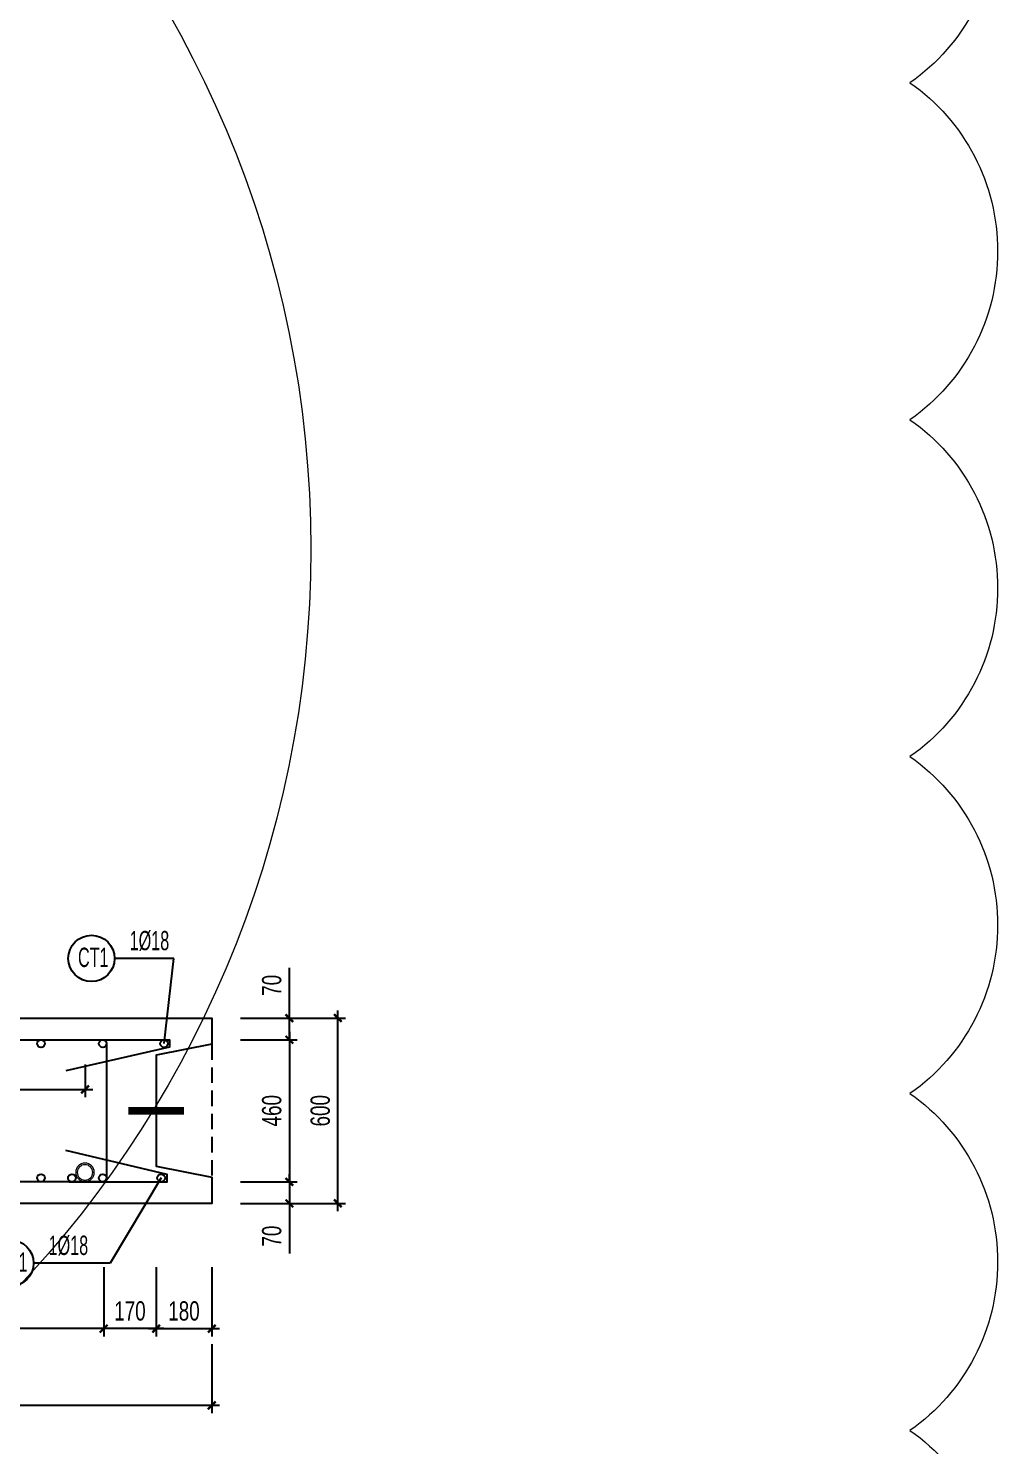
# Model space of a CAD drawing. Header units: millimetres. Extents: x -147841 to 368790, y -162721 to 84261.
# Drawn here: x 285769 to 288908, y -106917 to -102328 of the extents above; entities that cross this region are included whole.
import ezdxf
from ezdxf.enums import TextEntityAlignment as Align

# ---------------------------------------------------------------- set-up
doc = ezdxf.new("R2010")
doc.units = ezdxf.units.MM
doc.header["$LTSCALE"] = 1000
doc.header["$MEASUREMENT"] = 0
doc.header["$PDMODE"] = 1
doc.header["$PDSIZE"] = -10
doc.linetypes.add('DASHED', pattern=[0.75, 0.5, -0.25])
doc.layers.get('0').update_dxf_attribs({"linetype": 'CONTINUOUS', "lineweight": 18})
doc.layers.get('DEFPOINTS').update_dxf_attribs({"color": 5, "linetype": 'CONTINUOUS', "lineweight": 18})
doc.layers.add('0-THAY', color=7, linetype='CONTINUOUS', lineweight=18)
doc.layers.add('ccu11-Dim', color=8, linetype='CONTINUOUS', lineweight=18)
for name, color, linetype in [('ccu11-Khuat', 9, 'DASHED'), ('ccu11-Manh', 8, 'CONTINUOUS'), ('ccu11-Thep', 4, 'CONTINUOUS'), ('ccu11-Thepdai', 6, 'CONTINUOUS'), ('KC-Cotthep', 8, 'CONTINUOUS'), ('KC-Dim', 8, 'CONTINUOUS'), ('KC-Thay', 7, 'CONTINUOUS'), ('KC-Thep', 4, 'CONTINUOUS')]:
    doc.layers.add(name, color=color, linetype=linetype)
doc.styles.add('ARIAL', font='arial.ttf', dxfattribs={"width": 0.7})
doc.styles.add('ccu11-dim', font='vnsimli.shx', dxfattribs={"width": 0.65, "bigfont": 'bigfont.shx'})
doc.dimstyles.new('2.5-25', dxfattribs={"dimscale": 25, "dimtxt": 2.5, "dimasz": 1, "dimexe": 1, "dimexo": 2, "dimgap": 1, "dimtad": 1, "dimdec": 1, "dimrnd": 5, "dimdsep": 46, "dimtxsty": 'ARIAL', "dimblk": 'ARCHTICK', "dimcen": -1, "dimdle": 1, "dimclrd": 256, "dimclre": 256, "dimclrt": 3, "dimadec": 0, "dimazin": 2, "dimtfac": 0.1, "dimtdec": 1, "dimtmove": 0, "dimatfit": 1, "dimldrblk": 'ARCHTICK', "dimfxl": 1, "dimtvp": 0.833333, "dimtfill": 1, "dimtolj": 1, "dimtzin": 12, "dimarcsym": 0})
doc.dimstyles.new('ccu11-100x4', dxfattribs={"dimscale": 100, "dimtxt": 2.5, "dimasz": 1, "dimexe": 1, "dimexo": 2, "dimgap": 1, "dimtad": 1, "dimdec": 0, "dimlfac": 0.25, "dimdsep": 46, "dimtxsty": 'ccu11-dim', "dimblk": 'ARCHTICK', "dimcen": -1, "dimdle": 1, "dimclrd": 256, "dimclre": 256, "dimclrt": 31, "dimadec": 0, "dimazin": 2, "dimtfac": 0.1, "dimtdec": 0, "dimtmove": 0, "dimatfit": 1, "dimldrblk": 'ARCHTICK', "dimfxl": 1, "dimtvp": 0.833333, "dimtolj": 1, "dimtzin": 12, "dimarcsym": 0})

# ---------------------------------------------------------------- blocks, each defined once
blk = doc.blocks.new('_ARCHTICK')
at = {"color": 0, "linetype": 'ByBlock', "const_width": 0.3}
blk.add_lwpolyline([(-0.5, -0.5), (0.5, 0.5)], dxfattribs=at)
blk = doc.blocks.new('*D1153')
at = {"layer": 'DEFPOINTS', "color": 0, "linetype": 'ByBlock', "ltscale": 30, "transparency": 16777216}
for p in [(286182.7, -106289.4), (286362.7, -106289.4), (286362.7, -106538.1)]:
    blk.add_point(p, dxfattribs=at)
at = {"layer": 'KC-Dim', "linetype": 'ByBlock', "lineweight": -2, "ltscale": 30, "transparency": 16777216}
for p, q in [((286182.7, -106339.4), (286182.7, -106563.1)), ((286362.7, -106339.4), (286362.7, -106563.1)), ((286157.7, -106538.1), (286387.7, -106538.1))]:
    blk.add_line(p, q, dxfattribs=at)
at = {"layer": 'KC-Dim', "linetype": 'ByBlock', "lineweight": -2, "ltscale": 30, "transparency": 16777216, "xscale": 25, "yscale": 25, "zscale": 25, "rotation": 180}
blk.add_blockref('_ARCHTICK', (286182.7, -106538.1), dxfattribs=at)
at = {"layer": 'KC-Dim', "linetype": 'ByBlock', "lineweight": -2, "ltscale": 30, "transparency": 16777216, "xscale": 25, "yscale": 25, "zscale": 25}
blk.add_blockref('_ARCHTICK', (286362.7, -106538.1), dxfattribs=at)
at = {"layer": 'KC-Dim', "color": 3, "linetype": 'ByBlock', "ltscale": 30, "transparency": 16777216, "insert": (286272.7, -106481.2), "char_height": 62.5, "attachment_point": 5, "style": 'ARIAL', "bg_fill": 3, "box_fill_scale": 1.25, "bg_fill_color": 256, "bg_fill_true_color": 13158600, "bg_fill_transparency": 0}
blk.add_mtext('\\A1;180', dxfattribs=at)
blk = doc.blocks.new('*D1154')
at = {"layer": 'DEFPOINTS', "color": 0, "linetype": 'ByBlock', "ltscale": 30, "transparency": 16777216}
for p in [(286012.7, -106289.4), (286182.7, -106289.4)]:
    blk.add_point(p, dxfattribs=at)
at = {"layer": 'KC-Dim', "linetype": 'ByBlock', "lineweight": -2, "ltscale": 30, "transparency": 16777216}
for p, q in [((286012.7, -106339.4), (286012.7, -106563.1)), ((286182.7, -106339.4), (286182.7, -106563.1)), ((286207.7, -106538.1), (285987.7, -106538.1))]:
    blk.add_line(p, q, dxfattribs=at)
at = {"layer": 'KC-Dim', "linetype": 'ByBlock', "lineweight": -2, "ltscale": 30, "transparency": 16777216, "xscale": 25, "yscale": 25, "zscale": 25, "rotation": 180}
blk.add_blockref('_ARCHTICK', (286012.7, -106538.1), dxfattribs=at)
at = {"layer": 'KC-Dim', "linetype": 'ByBlock', "lineweight": -2, "ltscale": 30, "transparency": 16777216, "xscale": 25, "yscale": 25, "zscale": 25}
blk.add_blockref('_ARCHTICK', (286182.7, -106538.1), dxfattribs=at)
at = {"layer": 'KC-Dim', "color": 3, "linetype": 'ByBlock', "ltscale": 30, "transparency": 16777216, "insert": (286097.7, -106481.2), "char_height": 62.5, "attachment_point": 5, "style": 'ARIAL', "bg_fill": 3, "box_fill_scale": 1.25, "bg_fill_color": 256, "bg_fill_true_color": 13158600, "bg_fill_transparency": 0}
blk.add_mtext('\\A1;170', dxfattribs=at)
at = {"layer": 'DEFPOINTS', "color": 0, "linetype": 'ByBlock', "ltscale": 30, "transparency": 16777216}
blk.add_point((286012.7, -106538.1), dxfattribs=at)
blk = doc.blocks.new('*D1155')
at = {"layer": 'DEFPOINTS', "color": 0, "linetype": 'ByBlock', "ltscale": 30, "transparency": 16777216}
for p in [(286406.2, -105532.5), (286771.2, -105532.5), (286406.2, -106132.5)]:
    blk.add_point(p, dxfattribs=at)
at = {"layer": 'KC-Dim', "linetype": 'ByBlock', "lineweight": -2, "ltscale": 30, "transparency": 16777216}
for p, q in [((286456.2, -105532.5), (286796.2, -105532.5)), ((286771.2, -106157.5), (286771.2, -105507.5)), ((286456.2, -106132.5), (286796.2, -106132.5))]:
    blk.add_line(p, q, dxfattribs=at)
at = {"layer": 'KC-Dim', "linetype": 'ByBlock', "lineweight": -2, "ltscale": 30, "transparency": 16777216, "xscale": 25, "yscale": 25, "zscale": 25}
for p, rotation in [((286771.2, -105532.5), 90), ((286771.2, -106132.5), 270)]:
    blk.add_blockref('_ARCHTICK', p, dxfattribs=dict(at, rotation=rotation))
at = {"layer": 'KC-Dim', "color": 3, "linetype": 'ByBlock', "ltscale": 30, "transparency": 16777216, "insert": (286714.3, -105832.5), "char_height": 62.5, "attachment_point": 5, "rotation": 90, "style": 'ARIAL', "bg_fill": 3, "box_fill_scale": 1.25, "bg_fill_color": 256, "bg_fill_true_color": 13158600, "bg_fill_transparency": 0}
blk.add_mtext('\\A1;600', dxfattribs=at)
blk = doc.blocks.new('*D1156')
at = {"layer": 'DEFPOINTS', "color": 0, "linetype": 'ByBlock', "ltscale": 30, "transparency": 16777216}
for p in [(286406.2, -105602.5), (286406.2, -106062.5), (286614.1, -106062.5)]:
    blk.add_point(p, dxfattribs=at)
at = {"layer": 'KC-Dim', "linetype": 'ByBlock', "lineweight": -2, "ltscale": 30, "transparency": 16777216}
for p, q in [((286614.1, -105577.5), (286614.1, -106087.5)), ((286456.2, -105602.5), (286639.1, -105602.5)), ((286456.2, -106062.5), (286639.1, -106062.5))]:
    blk.add_line(p, q, dxfattribs=at)
at = {"layer": 'KC-Dim', "linetype": 'ByBlock', "lineweight": -2, "ltscale": 30, "transparency": 16777216, "xscale": 25, "yscale": 25, "zscale": 25}
for p, rotation in [((286614.1, -105602.5), 90), ((286614.1, -106062.5), 270)]:
    blk.add_blockref('_ARCHTICK', p, dxfattribs=dict(at, rotation=rotation))
at = {"layer": 'KC-Dim', "color": 3, "linetype": 'ByBlock', "ltscale": 30, "transparency": 16777216, "insert": (286557.2, -105832.5), "char_height": 62.5, "attachment_point": 5, "rotation": 90, "style": 'ARIAL', "bg_fill": 3, "box_fill_scale": 1.25, "bg_fill_color": 256, "bg_fill_true_color": 13158600, "bg_fill_transparency": 0}
blk.add_mtext('\\A1;460', dxfattribs=at)
blk = doc.blocks.new('*D1157')
at = {"layer": 'DEFPOINTS', "color": 0, "linetype": 'ByBlock', "ltscale": 30, "transparency": 16777216}
for p in [(286406.2, -105532.5), (286614.1, -105532.5), (286406.2, -105602.5)]:
    blk.add_point(p, dxfattribs=at)
at = {"layer": 'KC-Dim', "linetype": 'ByBlock', "lineweight": -2, "ltscale": 30, "transparency": 16777216}
for p, q in [((286614.1, -105532.5), (286614.1, -105370.3)), ((286456.2, -105532.5), (286639.1, -105532.5)), ((286614.1, -105602.5), (286614.1, -105532.5)), ((286456.2, -105602.5), (286639.1, -105602.5)), ((286614.1, -105602.5), (286614.1, -105627.5))]:
    blk.add_line(p, q, dxfattribs=at)
at = {"layer": 'KC-Dim', "linetype": 'ByBlock', "lineweight": -2, "ltscale": 30, "transparency": 16777216, "xscale": 25, "yscale": 25, "zscale": 25}
for p, rotation in [((286614.1, -105532.5), 270), ((286614.1, -105602.5), 90)]:
    blk.add_blockref('_ARCHTICK', p, dxfattribs=dict(at, rotation=rotation))
at = {"layer": 'KC-Dim', "color": 3, "linetype": 'ByBlock', "ltscale": 30, "transparency": 16777216, "insert": (286557.2, -105426.4), "char_height": 62.5, "attachment_point": 5, "rotation": 90, "style": 'ARIAL', "bg_fill": 3, "box_fill_scale": 1.25, "bg_fill_color": 256, "bg_fill_true_color": 13158600, "bg_fill_transparency": 0}
blk.add_mtext('\\A1;70', dxfattribs=at)
blk = doc.blocks.new('*D1158')
at = {"layer": 'DEFPOINTS', "color": 0, "linetype": 'ByBlock', "ltscale": 30, "transparency": 16777216}
for p in [(286406.2, -106062.5), (286406.2, -106132.5), (286614.1, -106132.5)]:
    blk.add_point(p, dxfattribs=at)
at = {"layer": 'KC-Dim', "linetype": 'ByBlock', "lineweight": -2, "ltscale": 30, "transparency": 16777216}
for p, q in [((286614.1, -106062.5), (286614.1, -106037.5)), ((286456.2, -106062.5), (286639.1, -106062.5)), ((286614.1, -106062.5), (286614.1, -106132.5)), ((286456.2, -106132.5), (286639.1, -106132.5)), ((286614.1, -106132.5), (286614.1, -106294.7))]:
    blk.add_line(p, q, dxfattribs=at)
at = {"layer": 'KC-Dim', "linetype": 'ByBlock', "lineweight": -2, "ltscale": 30, "transparency": 16777216, "xscale": 25, "yscale": 25, "zscale": 25}
for p, rotation in [((286614.1, -106062.5), 270), ((286614.1, -106132.5), 90)]:
    blk.add_blockref('_ARCHTICK', p, dxfattribs=dict(at, rotation=rotation))
at = {"layer": 'KC-Dim', "color": 3, "linetype": 'ByBlock', "ltscale": 30, "transparency": 16777216, "insert": (286557.2, -106238.6), "char_height": 62.5, "attachment_point": 5, "rotation": 90, "style": 'ARIAL', "bg_fill": 3, "box_fill_scale": 1.25, "bg_fill_color": 256, "bg_fill_true_color": 13158600, "bg_fill_transparency": 0}
blk.add_mtext('\\A1;70', dxfattribs=at)
blk = doc.blocks.new('*D1159')
at = {"layer": 'DEFPOINTS', "color": 0, "linetype": 'ByBlock', "ltscale": 30, "transparency": 16777216}
for p in [(280832.7, -106289.4), (286012.7, -106289.4), (280832.7, -106538.1)]:
    blk.add_point(p, dxfattribs=at)
at = {"layer": 'KC-Dim', "linetype": 'ByBlock', "lineweight": -2, "ltscale": 30, "transparency": 16777216}
for p, q in [((280832.7, -106339.4), (280832.7, -106563.1)), ((286012.7, -106339.4), (286012.7, -106563.1)), ((286037.7, -106538.1), (280807.7, -106538.1))]:
    blk.add_line(p, q, dxfattribs=at)
at = {"layer": 'KC-Dim', "linetype": 'ByBlock', "lineweight": -2, "ltscale": 30, "transparency": 16777216, "xscale": 25, "yscale": 25, "zscale": 25, "rotation": 180}
blk.add_blockref('_ARCHTICK', (280832.7, -106538.1), dxfattribs=at)
at = {"layer": 'KC-Dim', "linetype": 'ByBlock', "lineweight": -2, "ltscale": 30, "transparency": 16777216, "xscale": 25, "yscale": 25, "zscale": 25}
blk.add_blockref('_ARCHTICK', (286012.7, -106538.1), dxfattribs=at)
at = {"layer": 'KC-Dim', "color": 3, "linetype": 'ByBlock', "ltscale": 30, "transparency": 16777216, "insert": (283422.7, -106481.2), "char_height": 62.5, "attachment_point": 5, "style": 'ARIAL', "bg_fill": 3, "box_fill_scale": 1.25, "bg_fill_color": 256, "bg_fill_true_color": 13158600, "bg_fill_transparency": 0}
blk.add_mtext('\\A1;5180', dxfattribs=at)
blk = doc.blocks.new('*D1160')
at = {"layer": 'DEFPOINTS', "color": 0, "linetype": 'ByBlock', "ltscale": 30, "transparency": 16777216}
for p in [(280762.7, -106538.1), (286362.7, -106538.1), (280762.7, -106786.7)]:
    blk.add_point(p, dxfattribs=at)
at = {"layer": 'KC-Dim', "linetype": 'ByBlock', "lineweight": -2, "ltscale": 30, "transparency": 16777216}
for p, q in [((280762.7, -106588.1), (280762.7, -106811.7)), ((286362.7, -106588.1), (286362.7, -106811.7)), ((286387.7, -106786.7), (280737.7, -106786.7))]:
    blk.add_line(p, q, dxfattribs=at)
at = {"layer": 'KC-Dim', "linetype": 'ByBlock', "lineweight": -2, "ltscale": 30, "transparency": 16777216, "xscale": 25, "yscale": 25, "zscale": 25, "rotation": 180}
blk.add_blockref('_ARCHTICK', (280762.7, -106786.7), dxfattribs=at)
at = {"layer": 'KC-Dim', "linetype": 'ByBlock', "lineweight": -2, "ltscale": 30, "transparency": 16777216, "xscale": 25, "yscale": 25, "zscale": 25}
blk.add_blockref('_ARCHTICK', (286362.7, -106786.7), dxfattribs=at)
at = {"layer": 'KC-Dim', "color": 3, "linetype": 'ByBlock', "ltscale": 30, "transparency": 16777216, "insert": (283562.7, -106729.8), "char_height": 62.5, "attachment_point": 5, "style": 'ARIAL', "bg_fill": 3, "box_fill_scale": 1.25, "bg_fill_color": 256, "bg_fill_true_color": 13158600, "bg_fill_transparency": 0}
blk.add_mtext('\\A1;5600', dxfattribs=at)
blk = doc.blocks.new('att_thep_2')
blk.add_circle((-300, 0), 300)
at = {"color": 3, "style": 'ARIAL', "width": 0.6}
blk.add_attdef('DK', text='', height=250, dxfattribs=at).set_placement((467, 105), align=Align.CENTER)
at = {"color": 31, "style": 'ARIAL', "width": 0.6}
blk.add_attdef('SH', text='', height=250, dxfattribs=at).set_placement((-281, -111), align=Align.CENTER)
at = {"color": 2, "style": 'ARIAL', "width": 0.6}
blk.add_attdef('KC', text='', height=250, dxfattribs=at).set_placement((472, -355), align=Align.CENTER)
blk = doc.blocks.new('A$C260038B3')
at = {"layer": '0-THAY', "linetype": 'Continuous'}
for radius in [120, 100]:
    blk.add_circle((0, 0), radius, dxfattribs=at)
blk = doc.blocks.new('*D1170')
at = {"layer": 'DEFPOINTS', "color": 0, "linetype": 'ByBlock', "ltscale": 30, "transparency": 16777216}
for p in [(284752.2, -105632.5), (285952.2, -105632.5), (285952.2, -105763.4)]:
    blk.add_point(p, dxfattribs=at)
at = {"layer": 'KC-Dim', "linetype": 'ByBlock', "lineweight": -2, "ltscale": 30, "transparency": 16777216}
for p, q in [((284752.2, -105682.5), (284752.2, -105788.4)), ((285952.2, -105682.5), (285952.2, -105788.4)), ((284727.2, -105763.4), (285977.2, -105763.4))]:
    blk.add_line(p, q, dxfattribs=at)
at = {"layer": 'KC-Dim', "linetype": 'ByBlock', "lineweight": -2, "ltscale": 30, "transparency": 16777216, "xscale": 25, "yscale": 25, "zscale": 25, "rotation": 180}
blk.add_blockref('_ARCHTICK', (284752.2, -105763.4), dxfattribs=at)
at = {"layer": 'KC-Dim', "linetype": 'ByBlock', "lineweight": -2, "ltscale": 30, "transparency": 16777216, "xscale": 25, "yscale": 25, "zscale": 25}
blk.add_blockref('_ARCHTICK', (285952.2, -105763.4), dxfattribs=at)
at = {"layer": 'KC-Dim', "color": 3, "linetype": 'ByBlock', "ltscale": 30, "transparency": 16777216, "insert": (285352.2, -105706.5), "char_height": 62.5, "attachment_point": 5, "style": 'ARIAL', "bg_fill": 3, "box_fill_scale": 1.25, "bg_fill_color": 256, "bg_fill_true_color": 13158600, "bg_fill_transparency": 0}
blk.add_mtext('\\A1;1200', dxfattribs=at)
blk = doc.blocks.new('*U1137')
at = {"layer": 'ccu11-Thep'}
blk.add_circle((0, 0), 12.5, dxfattribs=at)
blk = doc.blocks.new('*U1138')
at = {"layer": 'KC-Thep', "color": 0, "linetype": 'ByBlock', "lineweight": -2, "transparency": 16777216}
for p in [(-5000, 0), (-4800, 0), (-4600, 0), (-4400, 0), (-4200, 0), (-4000, 0), (-3800, 0), (-3600, 0), (-3400, 0), (-3200, 0), (-3000, 0), (-2800, 0), (-2600, 0), (-2400, 0), (-2200, 0), (-2000, 0), (-1800, 0), (-1600, 0), (-1400, 0), (-1200, 0), (-1000, 0), (-800, 0), (-600, 0), (-400, 0), (-200, 0), (0, 0)]:
    blk.add_blockref('*U1137', p, dxfattribs=at)
blk = doc.blocks.new('*U1135')
at = {"layer": 'ccu11-Thep'}
blk.add_circle((0, 0), 12.5, dxfattribs=at)
blk = doc.blocks.new('*U1136')
at = {"layer": 'KC-Thep', "color": 0, "linetype": 'ByBlock', "lineweight": -2, "transparency": 16777216}
for p in [(-2200, 0), (-2000, 0), (-1800, 0), (-1600, 0), (-1400, 0), (-1200, 0), (-1000, 0), (-800, 0), (-600, 0), (-400, 0), (-200, 0), (0, 0)]:
    blk.add_blockref('*U1135', p, dxfattribs=at)
blk = doc.blocks.new('*U1139')
at = {"layer": 'ccu11-Thep'}
blk.add_circle((0, 0), 12.5, dxfattribs=at)
blk = doc.blocks.new('*U1140')
at = {"layer": 'KC-Thep', "color": 0, "linetype": 'ByBlock', "lineweight": -2, "transparency": 16777216}
for p in [(-5000, 0), (-4800, 0), (-4600, 0), (-4400, 0), (-4200, 0), (-4000, 0), (-3800, 0), (-3600, 0), (-3400, 0), (-3200, 0), (-3000, 0), (-2800, 0), (-2600, 0), (-2400, 0), (-2200, 0), (-2000, 0), (-1800, 0), (-1600, 0), (-1400, 0), (-1200, 0), (-1000, 0), (-800, 0), (-600, 0), (-400, 0), (-200, 0), (0, 0)]:
    blk.add_blockref('*U1139', p, dxfattribs=at)

msp = doc.modelspace()

# ---------------------------------------------------------------- linework, layer by layer
at = {"layer": 'ccu11-Khuat', "ltscale": 0.1}
msp.add_line((286362.66, -105617.51), (286362.66, -106047.51), dxfattribs=at)
at = {"layer": 'ccu11-Thep', "const_width": 25}
msp.add_lwpolyline([(286092.66, -105832.51), (286272.66, -105832.51)], dxfattribs=at)
at = {"layer": 'ccu11-Thep'}
for centre in [(286208.37, -105615.01), (286198.83, -106050.01)]:
    msp.add_circle(centre, 12.5, dxfattribs=at)
at = {"layer": 'ccu11-Thepdai'}
msp.add_lwpolyline([(286009.7, -106062.51), (283209.7, -106062.51, -0.4142136), (283197.2, -106050.01), (283197.2, -105615.01, -0.4142136), (283209.7, -105602.51), (286009.7, -105602.51, -0.4142136), (286022.2, -105615.01), (286022.2, -106050.01, -0.4142136)], format="xyb", close=True, dxfattribs=at)
at = {"layer": 'ccu11-Thepdai', "flags": 128}
for points in [[(285981.61, -105602.51), (286225.52, -105602.51), (286225.52, -105626.16), (285889.89, -105703.36)], [(285901.11, -106062.51), (286218.78, -106062.51), (286218.78, -106039.3), (285889.89, -105961.65)]]:
    msp.add_lwpolyline(points, dxfattribs=at)
at = {"layer": 'DEFPOINTS', "color": 1, "flags": 128}
msp.add_lwpolyline([(288624.21, -101413.01, -0.5205671), (288624.21, -102503.97, -0.5205671), (288624.21, -103594.94, -0.5205671), (288624.21, -104685.9, -0.5205671), (288624.21, -105776.86, -0.5205671), (288624.21, -106867.83, -0.5205671), (288624.21, -107958.79, -0.5205671), (288624.21, -109049.75, -0.5205671), (288624.21, -110140.71, -0.5205671), (288624.21, -111231.68, -0.5205671), (288624.21, -112322.64, -0.5205671), (288624.21, -113413.6, -0.5205671), (288624.21, -114504.57, -0.5205671), (288624.21, -115595.53, -0.5205671), (287992.5, -116054.78, -0.5205671), (286901.54, -116054.78, -0.5205671), (285810.58, -116054.78, -0.5205671), (284719.61, -116054.78, -0.5205671), (283628.65, -116054.78, -0.5205671), (282537.69, -116054.78, -0.5205671), (281446.73, -116054.78, -0.5205671), (280355.76, -116054.78, -0.5205671), (279264.8, -116054.78, -0.5205671)], format="xyb", dxfattribs=at)
at = {"layer": 'KC-Thay', "flags": 128}
msp.add_lwpolyline([(286362.66, -106047.51), (286362.66, -106132.51), (280762.66, -106132.51), (280762.66, -106047.51), (280582.66, -106012.51), (280582.66, -105652.51), (280762.66, -105617.51), (280762.66, -105532.51), (283562.66, -105532.51), (284287.36, -102827.87), (284369.46, -102849.87), (284356.68, -103032.8), (284704.42, -103125.97), (284784.81, -102961.17), (284866.92, -102983.17), (284183.82, -105532.51), (286362.66, -105532.51), (286362.66, -105617.51), (286182.66, -105652.51), (286182.66, -106012.51)], close=True, dxfattribs=at)

# ---------------------------------------------------------------- block references
at = {"layer": 'ccu11-Dim', "ltscale": 3000, "extrusion": (0, 0, -1), "xscale": 0.25, "yscale": 0.25, "zscale": -0.25}
msp.add_blockref('A$C260038B3', (-285952.19, -106032.22), dxfattribs=at)
at = {"layer": 'KC-Cotthep'}
ref = msp.add_blockref('att_thep_2', (286048.05, -105339.14), dxfattribs=dict(at, xscale=0.25, yscale=0.25, zscale=0.25))
ref.add_attrib('DK', '1%%C18', dxfattribs={"layer": '0', "color": 15, "height": 62.5, "style": 'ARIAL', "width": 0.6}).set_placement((286160.91, -105312.78), align=Align.CENTER)
ref.add_attrib('SH', 'CT1', dxfattribs={"layer": '0', "color": 31, "height": 62.5, "style": 'ARIAL', "width": 0.6}).set_placement((285979.03, -105367.01), align=Align.CENTER)
at = {"layer": 'KC-Thep'}
for name, p in [('*U1138', (286009.7, -106050.01)), ('*U1136', (285909.7, -106050.01))]:
    msp.add_blockref(name, p, dxfattribs=at)

# ---------------------------------------------------------------- leaders
at = {"layer": 'ccu11-Manh', "ltscale": 10}
msp.add_leader([(286208.37, -105615.01), (286239.86, -105339.14), (286048.01, -105339.14)], dimstyle='ccu11-100x4', override={"dimgap": 1, "dimtad": 0, "dimldrblk": 'None'}, dxfattribs=at)

# ---------------------------------------------------------------- next in the draw order: dimensions: what is measured, and where the dimension line sits
at = {"layer": 'KC-Dim', "linetype": 'ByBlock', "ltscale": 30}
dim = msp.add_linear_dim(base=(286771.24, -105532.51), p1=(286406.24, -106132.51), p2=(286406.24, -105532.51), angle=90, dimstyle='2.5-25', dxfattribs=at)
dim.commit()
dim.dimension.update_dxf_attribs({"geometry": '*D1155', "text_midpoint": (286714.33, -105832.51)})
dim = msp.add_linear_dim(base=(285952.19, -105763.43), p1=(284752.19, -105632.5), p2=(285952.19, -105632.5), dimstyle='2.5-25', dxfattribs=at)
dim.commit()
dim.dimension.update_dxf_attribs({"geometry": '*D1170', "text_midpoint": (285352.19, -105706.52)})
dim = msp.add_linear_dim(base=(286362.66, -106538.13), p1=(286182.66, -106289.41), p2=(286362.66, -106289.41), dimstyle='2.5-25', dxfattribs=at)
dim.commit()
dim.dimension.update_dxf_attribs({"geometry": '*D1153', "text_midpoint": (286272.66, -106538.13), "dimtype": 160})

# ---------------------------------------------------------------- next in the draw order: block references
at = {"layer": 'KC-Thep'}
msp.add_blockref('*U1140', (286009.7, -105615.01), dxfattribs=at)

# ---------------------------------------------------------------- next in the draw order: dimensions: what is measured, and where the dimension line sits
at = {"layer": 'KC-Dim', "linetype": 'ByBlock', "ltscale": 30}
dim = msp.add_linear_dim(base=(286614.09, -106062.51), p1=(286406.24, -105602.51), p2=(286406.24, -106062.51), angle=90, dimstyle='2.5-25', dxfattribs=at)
dim.commit()
dim.dimension.update_dxf_attribs({"geometry": '*D1156', "text_midpoint": (286557.18, -105832.51)})
dim = msp.add_linear_dim(base=(286012.66, -106538.13), p1=(286182.66, -106289.41), p2=(286012.66, -106289.41), angle=180, dimstyle='2.5-25', dxfattribs=at)
dim.commit()
dim.dimension.update_dxf_attribs({"geometry": '*D1154', "text_midpoint": (286097.66, -106538.13), "dimtype": 160})

# ---------------------------------------------------------------- next in the draw order: dimensions: what is measured, and where the dimension line sits
for base, p1, p2, angle, picture, middle in [((286614.09, -105532.51), (286406.24, -105602.51), (286406.24, -105532.51), 90, '*D1157', (286557.18, -105426.43)), ((286614.09, -106132.51), (286406.24, -106062.51), (286406.24, -106132.51), 90, '*D1158', (286557.18, -106238.59)), ((280832.66, -106538.13), (286012.66, -106289.41), (280832.66, -106289.41), 180, '*D1159', (283422.66, -106481.22))]:
    dim = msp.add_linear_dim(base=base, p1=p1, p2=p2, angle=angle, dimstyle='2.5-25', dxfattribs=at)
    dim.commit()
    dim.dimension.update_dxf_attribs({"geometry": picture, "text_midpoint": middle})

# ---------------------------------------------------------------- next in the draw order: block references
at = {"layer": 'KC-Cotthep'}
ref = msp.add_blockref('att_thep_2', (285785.55, -106325.88), dxfattribs=dict(at, xscale=0.25, yscale=0.25, zscale=0.25))
ref.add_attrib('DK', '1%%C18', dxfattribs={"layer": '0', "color": 15, "height": 62.5, "style": 'ARIAL', "width": 0.6}).set_placement((285898.41, -106299.53), align=Align.CENTER)
ref.add_attrib('SH', 'CT1', dxfattribs={"layer": '0', "color": 31, "height": 62.5, "style": 'ARIAL', "width": 0.6}).set_placement((285716.53, -106353.75), align=Align.CENTER)

# ---------------------------------------------------------------- next in the draw order: dimensions: what is measured, and where the dimension line sits
at = {"layer": 'KC-Dim', "linetype": 'ByBlock', "ltscale": 30}
dim = msp.add_linear_dim(base=(280762.66, -106786.68), p1=(286362.66, -106538.13), p2=(280762.66, -106538.13), angle=180, dimstyle='2.5-25', dxfattribs=at)
dim.commit()
dim.dimension.update_dxf_attribs({"geometry": '*D1160', "text_midpoint": (283562.66, -106729.77)})

# ---------------------------------------------------------------- next in the draw order: leaders
at = {"layer": 'ccu11-Manh', "ltscale": 10}
msp.add_leader([(286198.83, -106050.01), (286033.19, -106325.88), (285785.58, -106325.88)], dimstyle='ccu11-100x4', override={"dimgap": 1, "dimtad": 0, "dimldrblk": 'None'}, dxfattribs=at)

# ---------------------------------------------------------------- next in the draw order: linework, layer by layer
at = {"layer": 'DEFPOINTS', "ltscale": 3000}
msp.add_circle((283195, -104013.22), 3488.53, dxfattribs=at)

doc.saveas('drawing.dxf')
